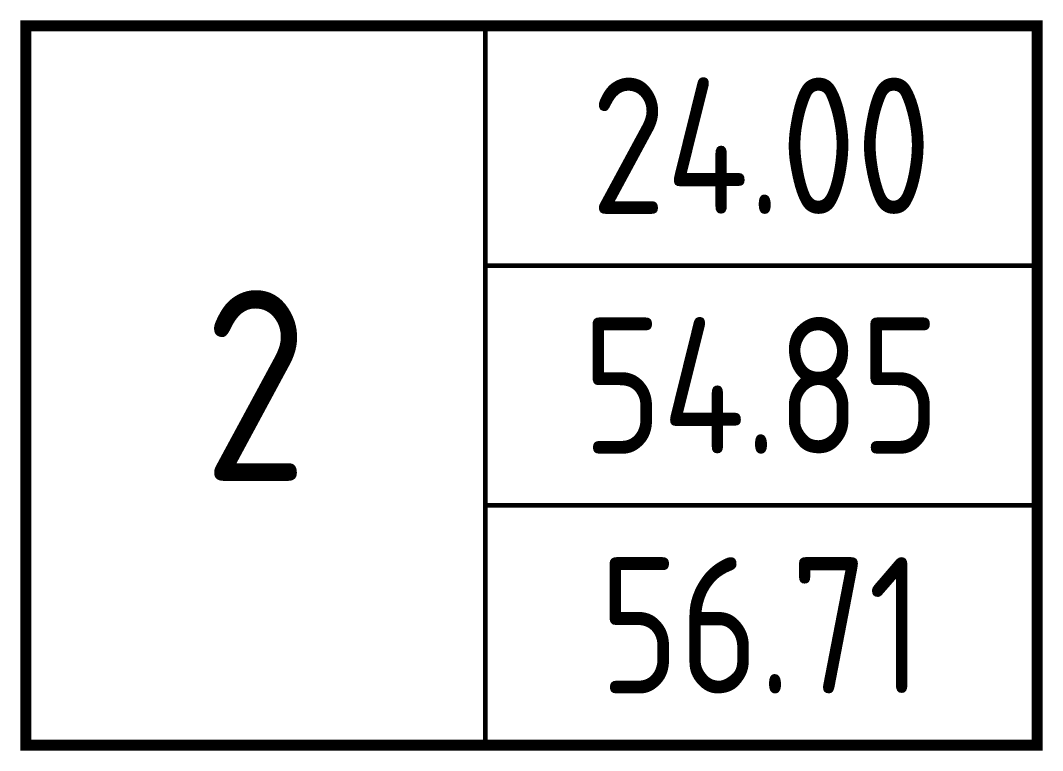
# Model space of a CAD drawing. Header units: millimetres. Extents: x 0 to 145404, y 0 to 194550.
# Drawn here: x 35641 to 37515, y 40221 to 41561 of the extents above; entities that cross this region are included whole.
import ezdxf
from ezdxf.enums import TextEntityAlignment as Align

# ---------------------------------------------------------------- set-up
doc = ezdxf.new("R2010")
doc.units = ezdxf.units.MM
doc.styles.add('ГОСТ 2.304', font='CS_Gost2304.shx')

# ---------------------------------------------------------------- blocks, each defined once
blk = doc.blocks.new('Квартира 2К 10200 тип 3')
at = {"ltscale": 75, "const_width": 20, "elevation": 0}
blk.add_lwpolyline([(-6124.7, 9725.2), (-4270.3, 9725.2), (-4270.3, 8405.2), (-6124.7, 8405.2)], close=True, dxfattribs=at)
at = {"ltscale": 75, "const_width": 8.8, "elevation": 227.2}
for points in [[(-5282.3, 9725.2), (-5282.3, 8405.2)], [(-4270.3, 9285.2), (-5282.3, 9285.2)], [(-4270.3, 8845.2), (-5282.3, 8845.2)]]:
    blk.add_lwpolyline(points, dxfattribs=at)
at = {"ltscale": 75, "style": 'ГОСТ 2.304'}
for s, height, p in [('24.00', 250, (-4776.3, 9505.2, 0)), ('2', 350, (-5703.5, 9065.2, 0)), ('54.85', 250, (-4776.3, 9065.2, 0)), ('56.71', 250, (-4776.3, 8625.2, 0))]:
    blk.add_text(s, height=height, dxfattribs=at).set_placement(p, align=Align.MIDDLE_CENTER)
blk = doc.blocks.new('H_Section_3')
at = {"rotation": 56.96711930257281}
blk.add_blockref('Квартира 2К 10200 тип 3', (-3073.4, -16430.5, 0), dxfattribs=at)

msp = doc.modelspace()

# ---------------------------------------------------------------- block references
at = {"rotation": 303.0328806974269}
msp.add_blockref('H_Section_3', (57225.5, 38206.1, 0), dxfattribs=at)

doc.saveas('drawing.dxf')
